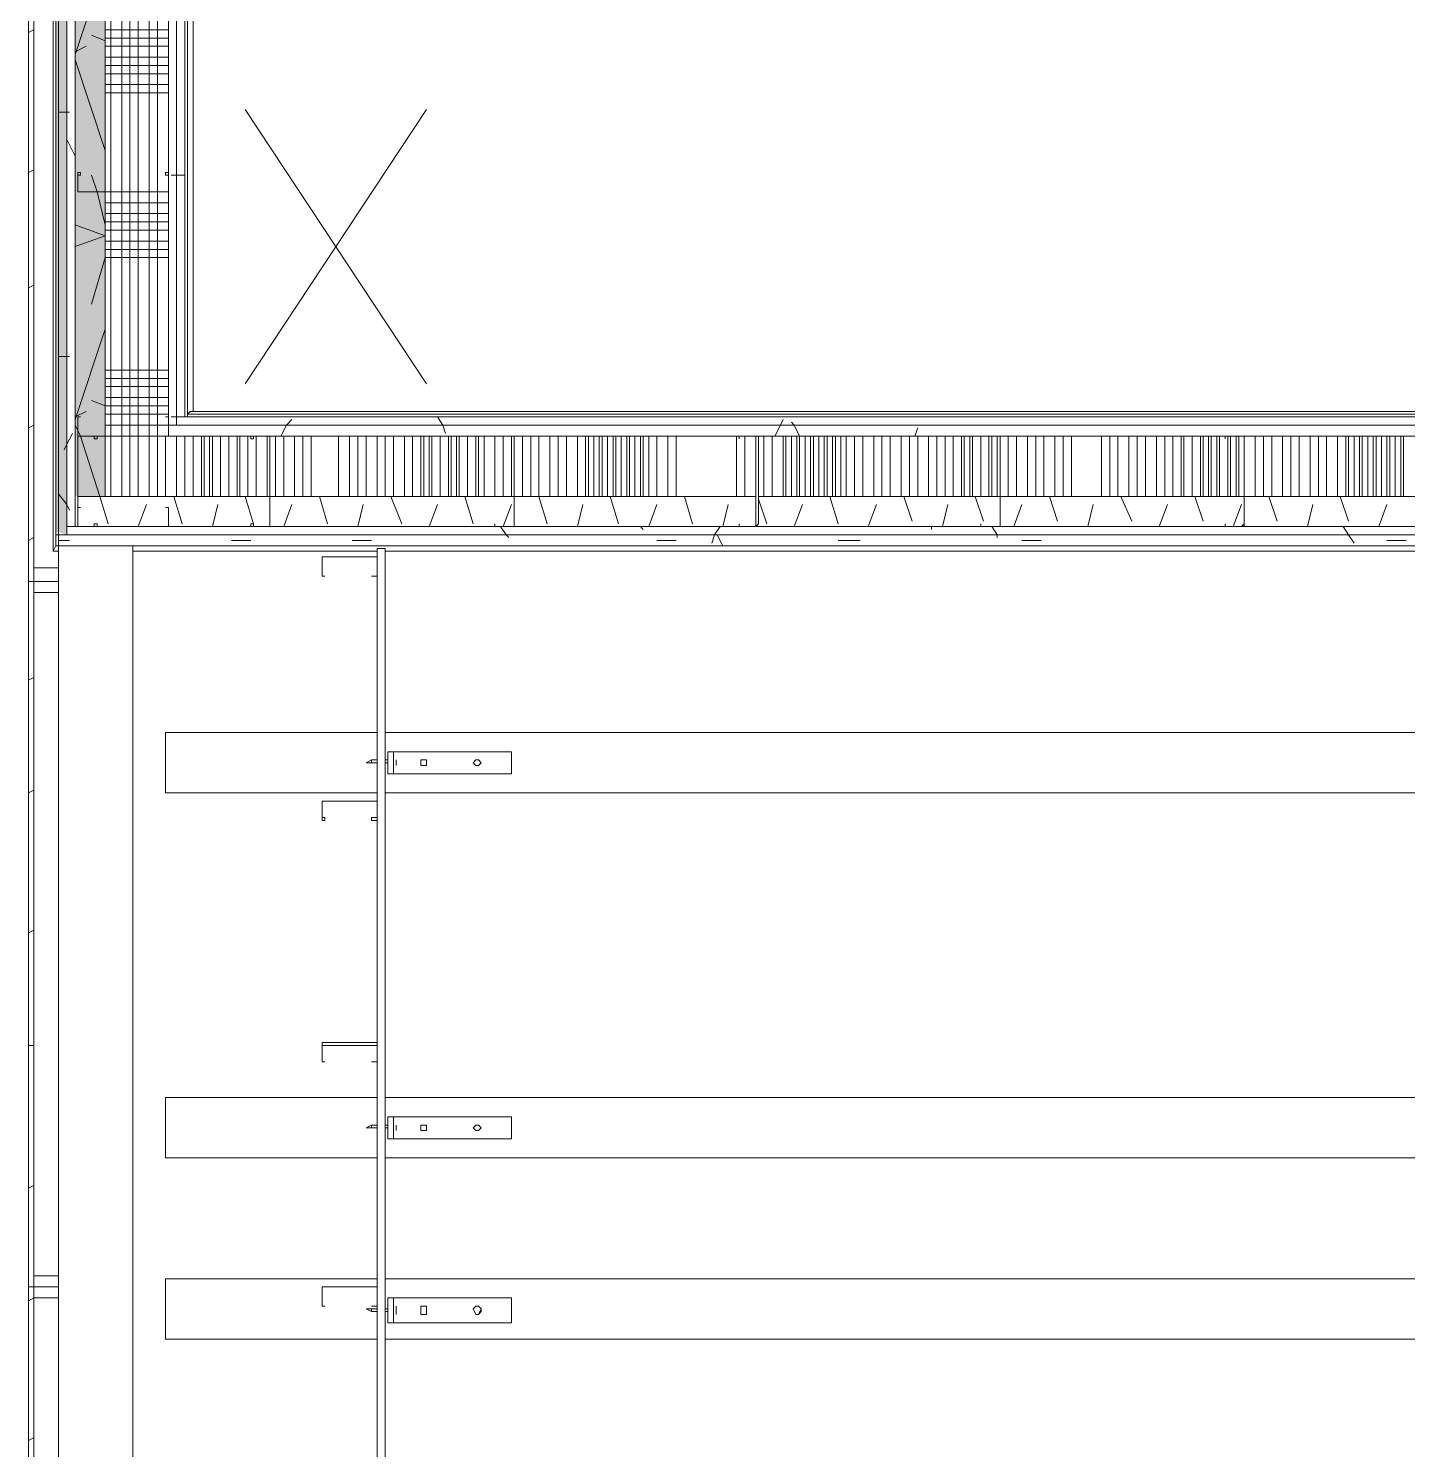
# Model space of a CAD drawing. Header units: metres. Extents: x -2 to 237, y -8 to 52.
# Drawn here: x 18.311 to 20.614, y 16.362 to 18.735 of the extents above; entities that cross this region are included whole.
import ezdxf

# ---------------------------------------------------------------- set-up
doc = ezdxf.new("R2010")
doc.units = ezdxf.units.M
doc.layers.add('PDF3_Geometry', color=7, linetype='Continuous', lineweight=0, true_color=0xaaaaaa)
doc.layers.add('PDF3_Solid Fills', color=7, linetype='Continuous', lineweight=0, true_color=0xffffff)

msp = doc.modelspace()

# ---------------------------------------------------------------- hatches: boundary and pattern name
at = {"layer": 'PDF3_Solid Fills', "lineweight": 0, "transparency": 33554559}
h = msp.add_hatch(color=256, dxfattribs=at)
h.paths.add_polyline_path([(18.3611, 17.8943), (18.3748, 17.8898), (18.3749, 17.8898), (18.3749, 22.4732), (18.3611, 22.4869), (18.3566, 22.4869), (18.3566, 17.8943)])
h.paths.add_polyline_path([(18.3703, 22.4823), (18.3749, 22.4778), (18.3749, 22.4869), (18.3657, 22.4869)])
for points in [[(18.3933, 18.8707), (18.3933, 17.9539), (18.4391, 17.9539), (18.4391, 22.4182), (18.3933, 22.4182), (18.3887, 20.9057), (18.3933, 20.9011), (18.3887, 20.0898), (18.3933, 20.0853), (18.3887, 18.8752)], [(18.3933, 19.2785), (18.3887, 19.2739), (18.3887, 18.8752), (18.3933, 18.8752), (18.3887, 18.8707), (18.3887, 17.9539), (18.4391, 17.9539), (18.4391, 22.4182), (18.3887, 22.4182), (18.3887, 22.1432), (18.3933, 22.1432), (18.3887, 22.1386), (18.3887, 20.9057), (18.3933, 20.9057), (18.3887, 20.9011), (18.3887, 19.2785)]]:
    msp.add_hatch(color=256, dxfattribs=at).paths.add_polyline_path(points)

# ---------------------------------------------------------------- linework, layer by layer
at = {"layer": 'PDF3_Geometry', "lineweight": 0}
for points in [[(18.3566, 18.0869), (18.3566, 17.8715), (22.39, 17.8715), (22.39, 18.0869), (22.39, 22.2853), (22.39, 22.5006), (18.3566, 22.5006), (18.3566, 22.2853)], [(18.3566, 22.5006), (18.3566, 17.8715), (18.3611, 17.8715), (18.3611, 22.5006)], [(18.3611, 22.4869), (18.3611, 17.8898), (18.3749, 17.8898), (18.3749, 22.4869)], [(22.3717, 17.8898), (22.3717, 17.9035), (22.3717, 18.0869), (22.3717, 22.2853), (22.3717, 22.4686), (22.3717, 22.4869), (18.3749, 22.4869), (18.3749, 22.4686), (18.3749, 22.2853), (18.3749, 18.0869), (18.3749, 17.9035), (18.3749, 17.8898)], [(18.3749, 22.4686), (18.3749, 17.9035), (18.3887, 17.9035), (18.3887, 22.4686)], [(18.3887, 18.0869), (18.3887, 17.9539), (18.3887, 17.9035), (22.3579, 17.9035), (22.3579, 17.9081), (22.3579, 17.9035), (22.3717, 17.9035), (22.3717, 22.4686), (22.3579, 22.4686), (18.3887, 22.4686), (18.3887, 22.4182), (18.3887, 22.2853)], [(22.1883, 18.0731), (22.1883, 18.0869), (22.1883, 22.2853), (22.1883, 22.3036), (18.5583, 22.3036), (18.5583, 22.2853), (18.5583, 18.0869), (18.5583, 18.0731)], [(18.572, 18.0869), (18.572, 22.2853), (18.5583, 22.2853), (18.5583, 18.0869)], [(18.5766, 22.2853), (18.572, 22.2853), (18.572, 18.0869), (18.5766, 18.0869)], [(18.5766, 22.2853), (22.1745, 22.2853), (22.1745, 18.0869), (18.5766, 18.0869)], [(22.1699, 22.2807), (18.5766, 22.2807), (18.5766, 18.0915), (18.5766, 22.2807), (22.1699, 22.2807), (22.1699, 22.2073)], [(18.5766, 18.0869), (18.5766, 18.0915), (18.5811, 18.096), (18.5857, 18.096), (18.5857, 22.2761), (18.5857, 18.096), (22.1608, 18.096), (18.5857, 18.096), (18.5857, 22.2761), (18.5857, 18.096), (18.5811, 18.096), (18.5766, 18.0915)], [(18.4941, 19.6773), (18.4941, 19.2739), (18.4941, 18.8661), (18.4941, 18.4627), (18.4941, 18.0548), (18.4941, 18.4627), (18.4941, 18.8661), (18.4941, 19.2739)], [(18.352, 19.0035), (18.352, 17.8623)], [(18.5445, 18.4627), (18.3933, 18.4627), (18.3933, 18.4948), (18.3979, 18.4948), (18.3979, 18.4902), (18.3933, 18.4902), (18.3933, 18.4627), (18.5445, 18.4627), (18.5445, 18.4902), (18.5399, 18.4902), (18.5399, 18.4948), (18.5445, 18.4948)], [(18.5445, 18.0593), (18.5445, 18.0548), (18.3933, 18.0548), (18.3933, 18.0593), (18.3933, 18.0869), (18.3979, 18.0869), (18.3933, 18.0869), (18.3933, 18.0593), (18.3933, 18.0548), (18.5445, 18.0548), (18.5445, 18.0593), (18.5445, 18.0869)], [(18.5399, 18.0869), (18.5445, 18.0869)], [(22.1883, 18.0869), (18.5583, 18.0869), (18.5583, 18.0731), (22.1883, 18.0731)], [(18.5949, 18.0869), (22.1517, 18.0869)], [(18.5445, 18.0548), (22.2066, 18.0548), (22.2066, 18.0731), (18.5445, 18.0731)], [(18.3933, 17.9035), (18.3933, 17.9081), (18.3933, 18.0548), (18.4253, 18.0548), (18.4253, 18.0502), (18.4208, 18.0502), (18.4208, 18.0548), (18.3933, 18.0548), (18.3933, 17.9081), (18.3933, 17.9035), (18.4208, 17.9035), (18.4208, 17.9081), (18.4253, 17.9081), (18.4253, 17.9035)], [(18.4941, 18.0548), (18.4941, 17.9539)], [(18.5857, 18.0548), (18.5857, 17.9539)], [(18.6316, 18.0548), (18.6316, 17.9539)], [(18.6453, 18.0548), (18.6453, 17.9539)], [(18.6774, 18.0548), (18.6774, 17.9539)], [(18.7141, 18.0548), (18.7141, 17.9081), (18.7141, 17.9035), (18.682, 17.9035), (18.682, 17.9081), (18.6866, 17.9081), (18.6866, 17.9035), (18.7141, 17.9035), (18.7141, 17.9081), (18.7141, 18.0548), (18.6866, 18.0548), (18.6866, 18.0502), (18.682, 18.0502), (18.682, 18.0548)], [(18.9983, 18.0548), (18.9983, 17.9539)], [(19.0441, 18.0548), (19.0441, 17.9539)], [(19.0899, 18.0502), (19.0899, 18.0548)], [(19.122, 18.0548), (19.122, 17.9081), (19.122, 17.9035), (19.0899, 17.9035), (19.0899, 17.9081), (19.0899, 17.9035), (19.122, 17.9035), (19.122, 17.9081), (19.122, 18.0548), (19.0899, 18.0548)], [(19.1037, 18.0548), (19.1037, 17.9539)], [(19.4979, 18.0502), (19.4979, 18.0548)], [(19.5253, 18.0548), (19.5299, 18.0548), (19.5299, 17.9081), (19.5253, 17.9035), (19.4979, 17.9035), (19.4979, 17.9081), (19.4979, 17.9035), (19.5253, 17.9035), (19.5253, 17.9081), (19.5253, 18.0548), (19.4979, 18.0548)], [(19.7683, 18.0548), (19.7683, 17.9539)], [(19.8553, 18.0548), (19.8553, 17.9539)], [(19.9012, 18.0548), (19.9012, 17.9539)], [(19.9012, 18.0502), (19.9012, 18.0548)], [(19.9333, 18.0548), (19.9333, 17.9081), (19.9333, 17.9035), (19.9012, 17.9035), (19.9012, 17.9081), (19.9012, 17.9035), (19.9333, 17.9035), (19.9333, 17.9081), (19.9333, 18.0548), (19.9012, 18.0548)], [(19.947, 18.0548), (19.947, 17.9539)], [(20.2541, 18.0548), (20.2541, 17.9539)], [(20.3091, 18.0502), (20.3091, 18.0548)], [(20.3366, 18.0548), (20.3412, 18.0548), (20.3412, 17.9081), (20.3412, 17.9035), (20.3366, 17.9035), (20.3091, 17.9035), (20.3091, 17.9081), (20.3091, 17.9035), (20.3366, 17.9035), (20.3412, 17.9081), (20.3412, 18.0548), (20.3366, 18.0548), (20.3091, 18.0548)], [(20.3733, 18.0548), (20.3733, 17.9539)], [(19.5299, 17.9539), (19.9333, 17.9539), (20.3412, 17.9539), (20.7445, 17.9539), (21.1525, 17.9539), (21.5558, 17.9539), (21.9637, 17.9539), (22.2021, 17.9539), (21.9637, 17.9539), (21.5558, 17.9539), (21.1525, 17.9539), (20.7445, 17.9539), (20.3412, 17.9539), (19.9333, 17.9539)], [(18.5445, 17.9081), (18.5445, 17.9035), (18.5399, 17.9035), (18.3933, 17.9035), (18.3933, 17.9081), (18.3933, 17.9356), (18.3979, 17.9356), (18.3933, 17.9356), (18.3933, 17.9081), (18.3933, 17.9035), (18.5399, 17.9035), (18.5445, 17.9035), (18.5445, 17.9081), (18.5445, 17.9356)], [(18.5399, 17.9356), (18.5445, 17.9356)], [(18.3749, 17.8898), (22.3717, 17.8898), (22.3717, 17.9035), (18.3749, 17.9035)], [(18.3611, 17.8715), (22.39, 17.8715), (22.39, 17.8898), (18.3611, 17.8898)], [(18.4849, 17.8623), (18.8929, 17.8623)], [(18.9066, 17.8623), (21.8445, 17.8623)], [(18.3199, 17.8348), (18.3611, 17.8348), (18.3611, 17.8119), (18.3199, 17.8119)], [(18.3199, 16.6339), (18.3107, 16.6339), (18.3107, 17.8119), (18.3199, 17.8119)], [(18.3199, 17.8119), (18.3611, 17.8119), (18.3611, 17.7935), (18.3199, 17.7935)], [(18.8057, 17.821), (18.8012, 17.821)], [(18.9111, 17.491), (18.9111, 17.5277), (18.9203, 17.5277), (19.1174, 17.5277), (19.1174, 17.491), (18.9203, 17.491)], [(18.9203, 17.491), (18.9203, 17.5277)], [(18.9203, 17.5093), (18.9203, 17.5139), (18.9203, 17.5185), (18.9203, 17.5139), (18.9203, 17.5093), (18.9203, 17.5048)], [(18.9249, 17.5093), (18.9249, 17.5139), (18.9249, 17.5093), (18.9249, 17.5048)], [(18.9753, 17.5093), (18.9753, 17.5139), (18.9662, 17.5139), (18.9662, 17.5093), (18.9662, 17.5048), (18.9753, 17.5048)], [(18.9662, 17.5093), (18.9662, 17.5139), (18.9753, 17.5139), (18.9753, 17.5093), (18.9753, 17.5048), (18.9662, 17.5048)], [(19.067, 17.5093), (19.0624, 17.5139), (19.0579, 17.5139), (19.0533, 17.5093), (19.0579, 17.5048), (19.0624, 17.5048)], [(19.0533, 17.5093), (19.0579, 17.5139), (19.0624, 17.5139), (19.067, 17.5093), (19.0624, 17.5048), (19.0579, 17.5048)], [(18.8057, 17.0097), (18.8012, 17.0097)], [(18.9111, 16.8815), (18.9111, 16.9181), (18.9203, 16.9181), (19.1174, 16.9181), (19.1174, 16.8815), (18.9203, 16.8815)], [(18.9203, 16.8815), (18.9203, 16.9181)], [(18.9203, 16.8997), (18.9203, 16.9043), (18.9203, 16.9089), (18.9203, 16.9043), (18.9203, 16.8997), (18.9203, 16.8952)], [(18.9249, 16.8997), (18.9249, 16.9043), (18.9249, 16.8997), (18.9249, 16.8952)], [(18.9753, 16.8997), (18.9753, 16.9043), (18.9662, 16.9043), (18.9662, 16.8997), (18.9662, 16.8952), (18.9753, 16.8952)], [(18.9662, 16.8997), (18.9662, 16.9043), (18.9753, 16.9043), (18.9753, 16.8997), (18.9753, 16.8952), (18.9662, 16.8952)], [(19.067, 16.8997), (19.0624, 16.9043), (19.0579, 16.9043), (19.0533, 16.8997), (19.0579, 16.8952), (19.0624, 16.8952)], [(19.0533, 16.8997), (19.0579, 16.9043), (19.0624, 16.9043), (19.067, 16.8997), (19.0624, 16.8952), (19.0579, 16.8952)], [(18.3199, 16.6523), (18.3611, 16.6523), (18.3611, 16.6339), (18.3199, 16.6339)], [(18.3199, 15.4147), (18.3107, 15.4147), (18.3107, 16.6339), (18.3199, 16.6339)], [(18.9111, 16.5743), (18.9111, 16.6156), (18.9203, 16.6156), (19.1174, 16.6156), (19.1174, 16.5743), (18.9203, 16.5743)], [(18.9203, 16.5743), (18.9203, 16.6156)], [(18.8057, 16.6019), (18.8012, 16.6019)], [(18.9203, 16.5973), (18.9203, 16.6019), (18.9203, 16.5973), (18.9203, 16.5881)], [(18.9249, 16.5973), (18.9249, 16.6019), (18.9249, 16.5973), (18.9249, 16.5881)], [(18.9753, 16.5973), (18.9753, 16.6019), (18.9662, 16.6019), (18.9662, 16.5973), (18.9662, 16.5881), (18.9753, 16.5881), (18.9753, 16.5927)], [(18.9662, 16.5973), (18.9662, 16.6019), (18.9753, 16.6019), (18.9753, 16.5973), (18.9753, 16.5881), (18.9662, 16.5881)], [(19.067, 16.5973), (19.0624, 16.6019), (19.0579, 16.6019), (19.0533, 16.5973), (19.0579, 16.5881), (19.0624, 16.5881), (19.067, 16.5927)], [(19.0533, 16.5973), (19.0579, 16.6019), (19.0624, 16.6019), (19.067, 16.5973), (19.0624, 16.5881), (19.0579, 16.5881)]]:
    msp.add_lwpolyline(points, close=True, dxfattribs=at)
for points in [[(18.3887, 22.4182), (18.3887, 17.9539), (18.3887, 17.9035), (22.3579, 17.9035), (22.3579, 17.9081)], [(18.3566, 19.0035), (18.3566, 17.8715), (18.352, 17.8623), (18.3611, 17.8623), (18.352, 17.8623), (18.3566, 17.8715), (18.3611, 17.8715), (18.3611, 17.8898), (18.3611, 18.0869), (18.3611, 22.2853)], [(18.5445, 18.8707), (18.5445, 18.4627), (18.5445, 18.0731), (18.5583, 18.0731), (18.5583, 22.3036), (18.5445, 22.3036), (18.5445, 20.9286)], [(22.1745, 22.2853), (22.1745, 18.0869), (22.1745, 21.1944), (22.1745, 18.0869), (18.572, 18.0869), (18.572, 22.2853)], [(18.5766, 22.2853), (18.5766, 18.0869), (18.5766, 22.2853), (18.5766, 18.0869), (18.5766, 22.2853), (18.5766, 18.0869), (22.1699, 18.0869), (18.5766, 18.0869), (18.5766, 22.2853)], [(18.4803, 17.9539), (18.4803, 18.0548), (18.4803, 18.4627), (18.4803, 18.8661), (18.4803, 19.2739), (18.4803, 19.6819), (18.4803, 20.0853), (18.4803, 20.4931), (18.4803, 20.8965), (18.4803, 21.3044), (18.4803, 21.7077)], [(22.1608, 21.1944), (22.1608, 18.096), (18.5857, 18.096), (18.5811, 18.096), (18.5766, 18.0915), (18.5766, 18.0869), (18.5766, 18.0915), (18.5811, 18.096), (18.5857, 18.096), (22.1608, 18.096), (22.1654, 18.096), (22.1699, 18.0915), (22.1699, 18.0869), (22.1699, 21.1944), (22.1699, 18.0869), (18.5766, 18.0869), (22.1699, 18.0869), (22.1699, 18.0915), (22.1654, 18.096), (22.1608, 18.096), (22.1608, 21.1944)], [(18.4483, 17.9539), (18.4483, 18.0548), (18.4483, 18.4627), (18.4483, 18.8661), (18.4483, 19.2739), (18.4483, 19.6773)], [(18.4666, 17.9539), (18.4666, 18.0548), (18.4666, 18.4627), (18.4666, 18.8661), (18.4666, 19.2739), (18.4666, 19.6773)], [(18.5124, 17.9539), (18.5124, 18.0548), (18.5124, 18.4627), (18.5124, 18.8661), (18.5124, 19.2739), (18.5124, 19.6773)], [(18.5262, 17.9539), (18.5262, 18.0548), (18.5262, 18.4627), (18.5262, 18.8661), (18.5262, 19.2739), (18.5262, 19.6773)], [(22.2066, 19.1273), (22.2066, 18.0869), (22.2066, 18.0731), (22.2066, 18.0548), (18.5445, 18.0548), (18.5445, 18.0731), (18.5445, 18.0869), (18.5445, 18.4627), (18.5445, 18.8707), (18.5445, 18.4627), (18.5445, 18.0548), (22.3075, 18.0548), (22.3075, 17.9539), (22.2066, 17.9539), (22.3579, 17.9539), (22.3579, 17.9402), (22.3579, 17.9539), (22.3579, 18.0869), (22.3579, 18.3115), (22.3579, 17.9539), (22.3075, 17.9539), (22.3075, 18.3435), (22.3075, 18.7515)], [(18.3107, 19.0219), (18.3107, 17.8119), (18.3199, 17.8119), (18.3199, 19.0219)], [(18.3566, 19.0035), (18.3566, 17.8715), (18.3611, 17.8715), (22.39, 17.8715), (18.4895, 17.8715), (22.39, 17.8715), (22.3945, 17.8623), (22.3945, 19.0035), (22.3945, 17.8623), (22.39, 17.8623), (22.3945, 17.8623), (22.39, 17.8715), (22.39, 19.0035)], [(18.4391, 18.8661), (18.4391, 18.4627), (18.4391, 18.0548), (18.4391, 17.9539), (18.7141, 17.9539), (19.122, 17.9539), (19.5253, 17.9539), (19.122, 17.9539), (18.7141, 17.9539), (18.3933, 17.9539), (18.4391, 17.9539), (18.4391, 18.0548), (18.4391, 18.4627), (18.4391, 18.8661)], [(18.4391, 18.8661), (18.4391, 18.4627), (18.4391, 18.0869), (18.4391, 18.0548), (18.4391, 17.9539), (18.7141, 17.9539), (19.122, 17.9539), (19.5253, 17.9539), (19.5253, 18.0548)], [(18.3199, 18.7331), (18.3107, 18.7285)], [(18.4391, 18.7331), (18.5445, 18.7331)], [(18.4391, 18.7194), (18.5445, 18.7194)], [(18.4391, 18.7057), (18.5445, 18.7057)], [(18.4391, 18.6873), (18.5445, 18.6873)], [(18.4391, 18.6735), (18.5445, 18.6735)], [(18.4391, 18.6598), (18.5445, 18.6598)], [(18.4391, 18.6415), (18.5445, 18.6415)], [(18.4391, 18.6277), (18.5445, 18.6277)], [(18.9753, 18.6002), (18.6729, 18.1419)], [(18.6729, 18.6002), (18.9753, 18.1419)], [(18.3199, 18.4993), (18.3107, 18.4948)], [(18.4391, 18.4443), (18.5445, 18.4443)], [(18.4391, 18.4261), (18.5445, 18.4261)], [(18.4391, 18.4123), (18.5445, 18.4123)], [(18.4391, 18.3985), (18.5445, 18.3985)], [(18.4391, 18.3802), (18.5445, 18.3802)], [(18.4391, 18.3665), (18.5445, 18.3665)], [(18.4391, 18.3527), (18.5445, 18.3527)], [(18.3199, 18.3069), (18.3107, 18.3023)], [(18.4391, 18.1648), (18.5445, 18.1648)], [(18.4391, 18.1511), (18.5445, 18.1511)], [(18.4391, 18.1373), (18.5445, 18.1373)], [(18.4391, 18.1189), (18.5445, 18.1189)], [(18.3566, 18.0869), (18.3566, 17.8898), (18.3611, 17.8898)], [(18.4391, 18.1052), (18.5445, 18.1052)], [(18.4391, 18.0915), (18.5445, 18.0915)], [(22.1745, 18.0869), (18.572, 18.0869), (22.1745, 18.0869)], [(22.1699, 18.0915), (18.5766, 18.0915)], [(22.1699, 18.0915), (18.5766, 18.0915)], [(18.3199, 18.0731), (18.3107, 18.0685)], [(18.4391, 18.0731), (18.5445, 18.0731)], [(18.5399, 17.9539), (18.5399, 18.0548)], [(18.5583, 17.9539), (18.5583, 18.0548)], [(18.572, 17.9539), (18.572, 18.0548)], [(18.5995, 17.9539), (18.5995, 18.0548)], [(18.6041, 17.9539), (18.6041, 18.0548)], [(18.6133, 17.9539), (18.6133, 18.0548)], [(18.6179, 17.9539), (18.6179, 18.0548)], [(18.6591, 17.9539), (18.6591, 18.0548)], [(18.6637, 17.9539), (18.6637, 18.0548)], [(18.6912, 17.9539), (18.6912, 18.0548)], [(18.7095, 17.9539), (18.7095, 18.0548)], [(18.7233, 17.9539), (18.7233, 18.0548)], [(18.737, 17.9539), (18.737, 18.0548)], [(18.7553, 17.9539), (18.7553, 18.0548)], [(18.7691, 17.9539), (18.7691, 18.0548)], [(18.7829, 17.9539), (18.7829, 18.0548)], [(18.8287, 17.9539), (18.8287, 18.0548)], [(18.847, 17.9539), (18.847, 18.0548)], [(18.8607, 17.9539), (18.8607, 18.0548)], [(18.8745, 17.9539), (18.8745, 18.0548)], [(18.8929, 17.9539), (18.8929, 18.0548)], [(18.9066, 17.9539), (18.9066, 18.0548)], [(18.9203, 17.9539), (18.9203, 18.0548)], [(18.9387, 17.9539), (18.9387, 18.0548)], [(18.9524, 17.9539), (18.9524, 18.0548)], [(18.9662, 17.9539), (18.9662, 18.0548)], [(18.9708, 17.9539), (18.9708, 18.0548)], [(18.9799, 17.9539), (18.9799, 18.0548)], [(18.9845, 17.9539), (18.9845, 18.0548)], [(19.012, 17.9539), (19.012, 18.0548)], [(19.0166, 17.9539), (19.0166, 18.0548)], [(19.0257, 17.9539), (19.0257, 18.0548)], [(19.0303, 17.9539), (19.0303, 18.0548)], [(19.0579, 17.9539), (19.0579, 18.0548)], [(19.0624, 17.9539), (19.0624, 18.0548)], [(19.0716, 17.9539), (19.0716, 18.0548)], [(19.0899, 17.9539), (19.0899, 18.0548)], [(19.1174, 17.9539), (19.1174, 18.0548)], [(19.1357, 17.9539), (19.1357, 18.0548)], [(19.1495, 17.9539), (19.1495, 18.0548)], [(19.1633, 17.9539), (19.1633, 18.0548)], [(19.1816, 17.9539), (19.1816, 18.0548)], [(19.1953, 17.9539), (19.1953, 18.0548)], [(19.2091, 17.9539), (19.2091, 18.0548)], [(19.2275, 17.9539), (19.2275, 18.0548)], [(19.2412, 17.9539), (19.2412, 18.0548)], [(19.2458, 17.9539), (19.2458, 18.0548)], [(19.2549, 17.9539), (19.2549, 18.0548)], [(19.2641, 17.9539), (19.2641, 18.0548)], [(19.2687, 17.9539), (19.2687, 18.0548)], [(19.2779, 17.9539), (19.2779, 18.0548)], [(19.287, 17.9539), (19.287, 18.0548)], [(19.2916, 17.9539), (19.2916, 18.0548)], [(19.3007, 17.9539), (19.3007, 18.0548)], [(19.3099, 17.9539), (19.3099, 18.0548)], [(19.3145, 17.9539), (19.3145, 18.0548)], [(19.3237, 17.9539), (19.3237, 18.0548)], [(19.3329, 17.9539), (19.3329, 18.0548)], [(19.3375, 17.9539), (19.3375, 18.0548)], [(19.3466, 17.9539), (19.3466, 18.0548)], [(19.3603, 17.9539), (19.3603, 18.0548)], [(19.3787, 17.9539), (19.3787, 18.0548)], [(19.3925, 17.9539), (19.3925, 18.0548)], [(19.4933, 17.9539), (19.4933, 18.0548)], [(19.507, 17.9539), (19.507, 18.0548)], [(19.5391, 17.9539), (19.5391, 18.0548)], [(19.5529, 17.9539), (19.5529, 18.0548)], [(19.5712, 17.9539), (19.5712, 18.0548)], [(19.5757, 17.9539), (19.5757, 18.0548)], [(19.5849, 17.9539), (19.5849, 18.0548)], [(19.5941, 17.9539), (19.5941, 18.0548)], [(19.5987, 17.9539), (19.5987, 18.0548)], [(19.6079, 17.9539), (19.6079, 18.0548)], [(19.617, 17.9539), (19.617, 18.0548)], [(19.6216, 17.9539), (19.6216, 18.0548)], [(19.6307, 17.9539), (19.6307, 18.0548)], [(19.6399, 17.9539), (19.6399, 18.0548)], [(19.6445, 17.9539), (19.6445, 18.0548)], [(19.6537, 17.9539), (19.6537, 18.0548)], [(19.6583, 17.9539), (19.6583, 18.0548)], [(19.6675, 17.9539), (19.6675, 18.0548)], [(19.6766, 17.9539), (19.6766, 18.0548)], [(19.6903, 17.9539), (19.6903, 18.0548)], [(19.7041, 17.9539), (19.7041, 18.0548)], [(19.7225, 17.9539), (19.7225, 18.0548)], [(19.7362, 17.9539), (19.7362, 18.0548)], [(19.7499, 17.9539), (19.7499, 18.0548)], [(19.782, 17.9539), (19.782, 18.0548)], [(19.7958, 17.9539), (19.7958, 18.0548)], [(19.8141, 17.9539), (19.8141, 18.0548)], [(19.8279, 17.9539), (19.8279, 18.0548)], [(19.8416, 17.9539), (19.8416, 18.0548)], [(19.8691, 17.9539), (19.8691, 18.0548)], [(19.8737, 17.9539), (19.8737, 18.0548)], [(19.8829, 17.9539), (19.8829, 18.0548)], [(19.8875, 17.9539), (19.8875, 18.0548)], [(19.9149, 17.9539), (19.9149, 18.0548)], [(19.9195, 17.9539), (19.9195, 18.0548)], [(19.9287, 17.9539), (19.9287, 18.0548)], [(19.9333, 17.9539), (19.9333, 18.0548)], [(19.9607, 17.9539), (19.9607, 18.0548)], [(19.9791, 17.9539), (19.9791, 18.0548)], [(19.9929, 17.9539), (19.9929, 18.0548)], [(20.0066, 17.9539), (20.0066, 18.0548)], [(20.0249, 17.9539), (20.0249, 18.0548)], [(20.0387, 17.9539), (20.0387, 18.0548)], [(20.0525, 17.9539), (20.0525, 18.0548)], [(20.1029, 17.9539), (20.1029, 18.0548)], [(20.1166, 17.9539), (20.1166, 18.0548)], [(20.1303, 17.9539), (20.1303, 18.0548)], [(20.1487, 17.9539), (20.1487, 18.0548)], [(20.1625, 17.9539), (20.1625, 18.0548)], [(20.1762, 17.9539), (20.1762, 18.0548)], [(20.1945, 17.9539), (20.1945, 18.0548)], [(20.2083, 17.9539), (20.2083, 18.0548)], [(20.2221, 17.9539), (20.2221, 18.0548)], [(20.2358, 17.9539), (20.2358, 18.0548)], [(20.2403, 17.9539), (20.2403, 18.0548)], [(20.2679, 17.9539), (20.2679, 18.0548)], [(20.2725, 17.9539), (20.2725, 18.0548)], [(20.2816, 17.9539), (20.2816, 18.0548)], [(20.2862, 17.9539), (20.2862, 18.0548)], [(20.2953, 17.9539), (20.2953, 18.0548)], [(20.2999, 17.9539), (20.2999, 18.0548)], [(20.3137, 17.9539), (20.3137, 18.0548)], [(20.3183, 17.9539), (20.3183, 18.0548)], [(20.3275, 17.9539), (20.3275, 18.0548)], [(20.3321, 17.9539), (20.3321, 18.0548)], [(20.3412, 17.9539), (20.3412, 18.0548)], [(20.3595, 17.9539), (20.3595, 18.0548)], [(20.387, 17.9539), (20.387, 18.0548)], [(20.4053, 17.9539), (20.4053, 18.0548)], [(20.4191, 17.9539), (20.4191, 18.0548)], [(20.4329, 17.9539), (20.4329, 18.0548)], [(20.4512, 17.9539), (20.4512, 18.0548)], [(20.4649, 17.9539), (20.4649, 18.0548)], [(20.4787, 17.9539), (20.4787, 18.0548)], [(20.4971, 17.9539), (20.4971, 18.0548)], [(20.5108, 17.9539), (20.5108, 18.0548)], [(20.5153, 17.9539), (20.5153, 18.0548)], [(20.5245, 17.9539), (20.5245, 18.0548)], [(20.5337, 17.9539), (20.5337, 18.0548)], [(20.5383, 17.9539), (20.5383, 18.0548)], [(20.5475, 17.9539), (20.5475, 18.0548)], [(20.5566, 17.9539), (20.5566, 18.0548)], [(20.5612, 17.9539), (20.5612, 18.0548)], [(20.5703, 17.9539), (20.5703, 18.0548)], [(20.5795, 17.9539), (20.5795, 18.0548)], [(20.5841, 17.9539), (20.5841, 18.0548)], [(20.5933, 17.9539), (20.5933, 18.0548)], [(20.6025, 17.9539), (20.6025, 18.0548)], [(20.6071, 17.9539), (20.6071, 18.0548)], [(19.5299, 17.9539), (19.9333, 17.9539), (20.3412, 17.9539), (20.7445, 17.9539), (21.1525, 17.9539), (21.5558, 17.9539), (21.9637, 17.9539), (22.2021, 17.9539)], [(18.3199, 17.8852), (18.3107, 17.8806)], [(18.3566, 17.8715), (22.39, 17.8715), (18.3566, 17.8715)], [(18.3611, 14.1085), (18.3611, 17.8715), (18.4849, 17.8715), (18.4849, 14.1085)], [(18.8929, 17.821), (18.8837, 17.821), (18.8929, 17.821), (18.8929, 17.8485), (18.8929, 17.8531), (18.8057, 17.8531), (18.8012, 17.8531), (18.8012, 17.8485), (18.8012, 17.821), (18.8012, 17.8485), (18.8012, 17.8531), (18.8057, 17.8531), (18.8929, 17.8531)], [(18.9066, 14.1085), (18.9066, 17.8669), (18.8929, 17.8669), (18.8929, 14.1085)], [(18.3199, 17.6515), (18.3107, 17.6469)], [(18.8929, 17.4589), (18.5399, 17.4589), (18.5399, 17.5597), (18.8929, 17.5597)], [(18.9066, 17.5597), (21.8445, 17.5597)], [(18.8929, 17.5139), (18.8837, 17.5139), (18.8745, 17.5093), (18.8837, 17.5093), (18.8929, 17.5093)], [(18.8837, 17.5093), (18.8837, 17.5139)], [(18.9111, 17.5139), (18.9066, 17.5139)], [(18.9203, 17.5185), (18.9203, 17.5139)], [(18.9066, 17.5093), (18.9111, 17.5093)], [(18.3199, 17.4635), (18.3107, 17.4589)], [(18.8929, 17.4131), (18.8837, 17.4131), (18.8837, 17.4177), (18.8929, 17.4177), (18.8929, 17.4452), (18.8057, 17.4452), (18.8012, 17.4452), (18.8012, 17.4177), (18.8057, 17.4177), (18.8057, 17.4131), (18.8012, 17.4131), (18.8012, 17.4452), (18.8057, 17.4452), (18.8929, 17.4452)], [(21.8445, 17.4589), (18.9066, 17.4589)], [(18.3199, 17.2298), (18.3107, 17.2252)], [(18.8929, 17.0097), (18.8837, 17.0097), (18.8929, 17.0097), (18.8929, 17.0373), (18.8057, 17.0373), (18.8012, 17.0373), (18.8012, 17.0097), (18.8012, 17.0373), (18.8012, 17.0419), (18.8057, 17.0419), (18.8929, 17.0419)], [(18.3199, 17.0373), (18.3107, 17.0373)], [(18.8929, 16.8493), (18.5399, 16.8493), (18.5399, 16.9502), (18.8929, 16.9502)], [(18.9066, 16.9502), (21.8445, 16.9502)], [(18.8929, 16.9043), (18.8837, 16.9043), (18.8745, 16.8997), (18.8837, 16.8997), (18.8929, 16.8997)], [(18.8837, 16.8997), (18.8837, 16.9043)], [(18.9111, 16.9043), (18.9066, 16.9043)], [(18.9066, 16.8997), (18.9111, 16.8997)], [(18.9203, 16.9089), (18.9203, 16.9043)], [(21.8445, 16.8493), (18.9066, 16.8493)], [(18.3199, 16.8035), (18.3107, 16.7989)], [(18.8929, 16.5469), (18.5399, 16.5469), (18.5399, 16.6477), (18.8929, 16.6477)], [(18.9066, 16.6477), (21.8445, 16.6477)], [(18.3199, 16.6156), (18.3199, 16.6339), (18.3611, 16.6339), (18.3611, 16.6156), (18.3199, 16.6156), (18.3107, 16.611)], [(18.8929, 16.6019), (18.8837, 16.6019), (18.8929, 16.6019), (18.8929, 16.6339), (18.8057, 16.6339), (18.8012, 16.6339), (18.8012, 16.6019), (18.8012, 16.6339), (18.8057, 16.6339), (18.8929, 16.6339)], [(18.8929, 16.5973), (18.8837, 16.5973), (18.8745, 16.5973), (18.8837, 16.5927), (18.8929, 16.5927)], [(18.8837, 16.5927), (18.8837, 16.5973)], [(18.9111, 16.5973), (18.9066, 16.5973)], [(18.9066, 16.5927), (18.9111, 16.5927)], [(18.9203, 16.6019), (18.9203, 16.5973)], [(18.9203, 16.5927), (18.9203, 16.5881)], [(21.8445, 16.5469), (18.9066, 16.5469)], [(18.3199, 16.3819), (18.3107, 16.3773)]]:
    msp.add_lwpolyline(points, dxfattribs=at)
at = {"layer": 'PDF3_Geometry', "color": 254, "lineweight": 0, "true_color": 0xdddddd}
for points in [[(18.4391, 18.8431), (18.3887, 18.6919)], [(18.4162, 18.7239), (18.4391, 18.7148)], [(18.407, 18.7057), (18.3887, 18.6965)], [(18.3887, 18.6827), (18.4391, 18.5315)], [(18.4162, 18.4902), (18.4253, 18.4627), (18.4391, 18.4077), (18.4253, 18.4627)], [(18.4391, 18.3893), (18.3887, 18.371), (18.4391, 18.3893), (18.3887, 18.4077)], [(18.4391, 18.3527), (18.4162, 18.2748)], [(18.4391, 18.2335), (18.3887, 18.0823)], [(18.4162, 18.1143), (18.4391, 18.1052)], [(18.407, 18.096), (18.3887, 18.0869)], [(18.4299, 17.9539), (18.4437, 17.9081), (18.4299, 17.9539), (18.3979, 18.0548), (18.3933, 18.0639), (18.3887, 18.0731), (18.3933, 18.0639), (18.3979, 18.0548)], [(18.5079, 17.9402), (18.4941, 17.9035)], [(18.5537, 17.9539), (18.5674, 17.9081)], [(18.627, 17.9402), (18.6179, 17.9035)], [(18.6729, 17.9539), (18.6866, 17.9081)], [(18.7507, 17.9402), (18.737, 17.9035)], [(18.7966, 17.9539), (18.8103, 17.9081)], [(18.8699, 17.9402), (18.8607, 17.9035)], [(18.9157, 17.9539), (18.9341, 17.9081)], [(18.9937, 17.9402), (18.9799, 17.9035)], [(19.0395, 17.9539), (19.0533, 17.9081)], [(19.1174, 17.9402), (19.1037, 17.9035)], [(19.1633, 17.9539), (19.177, 17.9081)], [(19.2366, 17.9402), (19.2275, 17.9035)], [(19.2825, 17.9539), (19.2962, 17.9081)], [(19.3603, 17.9402), (19.3466, 17.9035)], [(19.4062, 17.9539), (19.4199, 17.9081)], [(19.4795, 17.9402), (19.4703, 17.9035)], [(19.5299, 17.9493), (19.5437, 17.9081)], [(19.6033, 17.9402), (19.5895, 17.9035)], [(19.6491, 17.9539), (19.6629, 17.9081)], [(19.727, 17.9402), (19.7133, 17.9035)], [(19.7729, 17.9539), (19.7866, 17.9127)], [(19.8462, 17.9402), (19.837, 17.9035)], [(19.892, 17.9539), (19.9057, 17.9127)], [(19.9699, 17.9402), (19.9562, 17.9035)], [(20.0157, 17.9539), (20.0295, 17.9127)], [(20.0891, 17.9402), (20.0799, 17.9035)], [(20.1349, 17.9539), (20.1533, 17.9127)], [(20.2129, 17.9402), (20.1991, 17.9035)], [(20.2587, 17.9539), (20.2725, 17.9127)], [(20.3366, 17.9402), (20.3229, 17.9035)], [(20.3825, 17.9539), (20.3962, 17.9127)], [(20.4558, 17.9402), (20.4466, 17.9035)], [(20.5016, 17.9539), (20.5153, 17.9127)], [(20.5795, 17.9402), (20.5658, 17.9035)]]:
    msp.add_lwpolyline(points, close=True, dxfattribs=at)
at = {"layer": 'PDF3_Geometry', "color": 254, "lineweight": 0, "true_color": 0xeaeaea}
for points in [[(18.3795, 18.5957), (18.3749, 18.5957), (18.3611, 18.5957), (18.3749, 18.5957)], [(18.3749, 18.5498), (18.3887, 18.5223), (18.3749, 18.5498), (18.3749, 18.5543)], [(18.5583, 18.4902), (18.5491, 18.4902), (18.5583, 18.4902), (18.572, 18.4902)], [(18.3611, 18.4215), (18.3611, 18.4261)], [(18.3887, 18.3252), (18.3887, 18.3206)], [(18.3795, 18.1877), (18.3749, 18.1877), (18.3611, 18.1877), (18.3749, 18.1877)], [(18.5583, 18.0869), (18.5491, 18.0869), (18.5583, 18.0869), (18.572, 18.0869)], [(19.0029, 18.0731), (19.0074, 18.0593), (19.0029, 18.0731), (18.9937, 18.0869)], [(18.3749, 18.0411), (18.3841, 18.0593), (18.3749, 18.0411), (18.3703, 18.0319)], [(18.7324, 18.0548), (18.7416, 18.0731), (18.7507, 18.0823), (18.7416, 18.0731)], [(19.5575, 18.0548), (19.5666, 18.0731), (19.5712, 18.0823), (19.5666, 18.0731)], [(19.5895, 18.0731), (19.5987, 18.0548), (19.5895, 18.0731), (19.5849, 18.0777)], [(19.7912, 18.0548), (19.7958, 18.0685)], [(18.3749, 17.9402), (18.3795, 17.9311), (18.3749, 17.9402), (18.3611, 17.9585)], [(19.0991, 17.9035), (19.1083, 17.8898), (19.1129, 17.8852), (19.1083, 17.8898)], [(19.3329, 17.9035), (19.3375, 17.8989)], [(19.4566, 17.8898), (19.4657, 17.9035), (19.4566, 17.8898), (19.452, 17.8761)], [(19.8187, 17.8989), (19.8187, 17.9035)], [(19.9195, 17.9035), (19.9287, 17.8898), (19.9287, 17.8852), (19.9287, 17.8898)], [(20.5062, 17.9035), (20.5153, 17.8898), (20.5245, 17.8761), (20.5153, 17.8898)], [(18.3795, 17.8806), (18.3611, 17.8806)], [(18.682, 17.8806), (18.6499, 17.8806)], [(18.8837, 17.8806), (18.8516, 17.8806)], [(19.3925, 17.8806), (19.3603, 17.8806)], [(19.4612, 17.8898), (19.4703, 17.8715)], [(19.6995, 17.8806), (19.6629, 17.8806)], [(20.002, 17.8806), (19.9699, 17.8806)], [(20.6116, 17.8806), (20.5795, 17.8806)]]:
    msp.add_lwpolyline(points, close=True, dxfattribs=at)
at = {"layer": 'PDF3_Geometry', "color": 254, "lineweight": 0, "true_color": 0xd2d2d2}
msp.add_lwpolyline([(18.7141, 17.9448), (18.7141, 17.9493)], dxfattribs=at)

doc.saveas('drawing.dxf')
